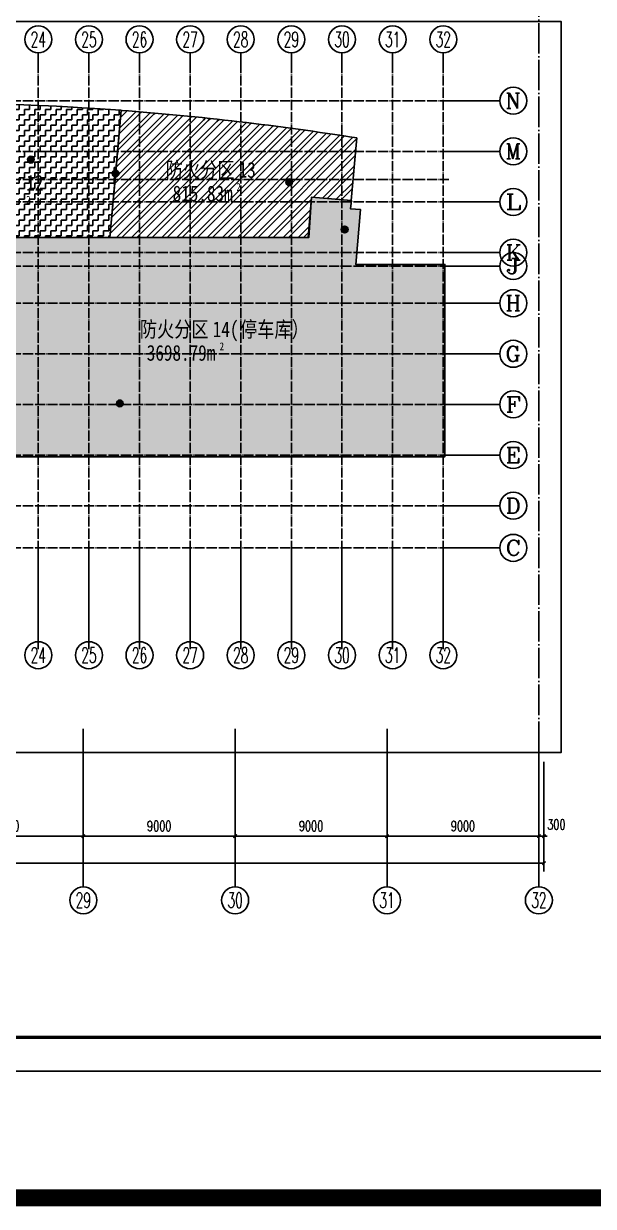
# Model space of a CAD drawing. Extents: x 246015 to 608740, y -108003 to 88400.
# Drawn here: x 522819 to 556582, y -108003 to -37910 of the extents above; entities that cross this region are included whole.
import ezdxf
from ezdxf.enums import TextEntityAlignment as Align

# ---------------------------------------------------------------- set-up
doc = ezdxf.new("R2010")
doc.units = 0
doc.header["$LTSCALE"] = 3000
doc.header["$MEASUREMENT"] = 0
doc.header["$PDMODE"] = 1
doc.linetypes.add('DOTE', pattern=[2.42, 2, -0.2, 0.02, -0.2])
doc.layers.get('0').update_dxf_attribs({"linetype": 'CONTINUOUS'})
doc.layers.get('DEFPOINTS').update_dxf_attribs({"linetype": 'CONTINUOUS'})
for name, color, linetype in [('AXIS', 3, 'CONTINUOUS'), ('AXIS_TEXT', 7, 'CONTINUOUS'), ('dote', 1, 'DOTE'), ('PUB_TITLE', 4, 'CONTINUOUS'), ('stair', 2, 'CONTINUOUS'), ('出口位置', 31, 'CONTINUOUS'), ('防火分区', 31, 'CONTINUOUS')]:
    doc.layers.add(name, color=color, linetype=linetype)
doc.layers.add('红线', color=7, linetype='CONTINUOUS', true_color=0xe0150b)
doc.styles.add('-黑体', font='simhei.ttf', dxfattribs={"width": 0.8})
doc.styles.add('_TCH_AXIS', font='COMPLEX', dxfattribs={"bigfont": 'GBCBIG'})
doc.styles.add('COMPLEX', font='COMPLEX')
doc.styles.add('DIM_FONT', font='simplex.shx', dxfattribs={"width": 0.7, "bigfont": 'hztxt.shx'})
doc.dimstyles.new('DIMN200', dxfattribs={"dimscale": 2, "dimtxt": 300, "dimasz": 100, "dimexe": 250, "dimexo": 300, "dimgap": 150, "dimtad": 1, "dimdec": 0, "dimzin": 0, "dimdsep": 46, "dimtxsty": 'DIM_FONT', "dimblk": 'ARCHTICK', "dimcen": 0.09, "dimclrt": 7, "dimazin": 2, "dimtfac": 1, "dimtdec": 0, "dimtix": 1, "dimtmove": 2, "dimatfit": 3, "dimfxl": 0, "dimtolj": 1, "dimtzin": 0, "dimarcsym": 0})

# ---------------------------------------------------------------- blocks, each defined once
blk = doc.blocks.new('_AXISO')
blk.add_circle((0, 0), 0.5)
at = {"layer": 'AXIS_TEXT', "style": 'COMPLEX', "width": 1.041667}
blk.add_attdef('A', text='', height=0.56, dxfattribs=at).set_placement((-0.25, -0.28), (0.25, -0.28), align=Align.FIT)
blk = doc.blocks.new('fanghuofenqu')
at = {"layer": '出口位置'}
h = blk.add_hatch(color=256, dxfattribs=at)
edge = h.paths.add_edge_path()
edge.add_ellipse((180173, 69021), major_axis=(-600, 0), ratio=1, start_angle=0, end_angle=360)
h = blk.add_hatch(color=256, dxfattribs=at)
edge = h.paths.add_edge_path()
edge.add_ellipse((195247, 66543), major_axis=(600, 1), ratio=1, start_angle=0, end_angle=360)
h = blk.add_hatch(color=256, dxfattribs=at)
edge = h.paths.add_edge_path()
edge.add_ellipse((226097, 65003), major_axis=(600, 1), ratio=1, start_angle=0, end_angle=360)
h = blk.add_hatch(color=256, dxfattribs=at)
edge = h.paths.add_edge_path()
edge.add_ellipse((235977, 56597), major_axis=(-600, 0), ratio=1, start_angle=0, end_angle=360)
h = blk.add_hatch(color=256, dxfattribs=at)
edge = h.paths.add_edge_path()
edge.add_ellipse((196009, 25681), major_axis=(600, 0), ratio=1, start_angle=0, end_angle=360)
at = {"layer": '防火分区'}
h = blk.add_hatch(dxfattribs=at)
h.set_pattern_fill('纤维材料', color=2, scale=500, style=0)
h.set_pattern_definition([(0, (-299853.9, 36960.7), (937.5, 937.5), [937.5, -937.5]), (90, (-298916.4, 36960.7), (-937.5, 937.5), [937.5, -937.5])])
h.paths.add_polyline_path([(148700, 61499), (163827, 61499), (164588, 70199), (167279, 69964), (167548, 73052), (166851, 73113), (167339, 78694), (167276, 79095), (174273, 78931), (176667, 78852), (178930, 78767), (181500, 78658), (183298, 78574), (184731, 78502), (187679, 78342), (189247, 78250), (190500, 78172), (192493, 78043), (195246, 77851), (196220, 77790), (194249, 55199), (168900, 55199), (168900, 52499), (154800, 52499), (154800, 50099), (148700, 50099)])
h = blk.add_hatch(dxfattribs=at)
h.set_pattern_fill('STEEL', color=151, scale=1200, style=0)
h.set_pattern_definition([(45, (-299853.9, 36960.7), (-1347.0384, 1347.0384), []), (45, (-299853.9, 37913.2), (-1347.0384, 1347.0384), [])])
edge = h.paths.add_edge_path()
edge.add_line((195142, 65469), (196218, 77771))
edge.add_arc((159939, -414484), 493590, 80.88745, 85.78494, ccw=False)
edge.add_line((238111, 72876), (237127, 61744))
edge.add_line((237127, 61744), (230104, 62359))
edge.add_line((230104, 62359), (229477, 55193))
edge.add_line((229477, 55193), (194249, 55199))
edge.add_line((194249, 55199), (195142, 65469))
h = blk.add_hatch(dxfattribs=at)
h.set_pattern_fill('CROSS', color=213, scale=500, style=0)
h.set_pattern_definition([(0, (-299853.9, 36960.7), (793.75, 793.75), [396.875, -1190.625]), (90, (-299655.4, 36762.3), (-793.75, 793.75), [396.875, -1190.625])])
h.paths.add_polyline_path([(154800, 34499), (157600, 34499), (157600, 25499), (163500, 25499), (163500, 18872), (163500, 16199), (253800, 16199), (253800, 50399), (237944, 50399), (238797, 60143), (237001, 60300), (237165, 61741), (230104, 62359), (229628, 55199), (168900, 55199), (168900, 52499), (154800, 52499)])
at = {"layer": 'AXIS'}
for p, q in [((181500, 84999), (181500, 87999)), ((190500, 84999), (190500, 87999)), ((199500, 84999), (199500, 87999)), ((208500, 84999), (208500, 87999)), ((217500, 84999), (217500, 87999)), ((226500, 84999), (226500, 87999)), ((235500, 84999), (235500, 87999)), ((244500, 84999), (244500, 87999)), ((253500, 84999), (253500, 87999)), ((254500, 79499), (263549, 79499)), ((254500, 70499), (263549, 70499)), ((254500, 61499), (263549, 61499)), ((254500, 52499), (263549, 52499)), ((254500, 50099), (263549, 50099)), ((254500, 43499), (263549, 43499)), ((254500, 34499), (263549, 34499)), ((254500, 25499), (263549, 25499)), ((254500, 16499), (263549, 16499)), ((254500, 7499), (263549, 7499)), ((181500, 0), (181500, -16685)), ((190500, 0), (190500, -16685)), ((199500, 0), (199500, -16685)), ((208500, 0), (208500, -16685)), ((217500, 0), (217500, -16685)), ((226500, 0), (226500, -16685)), ((235500, 0), (235500, -16685)), ((244500, 0), (244500, -16685)), ((253500, 0), (253500, -16685)), ((254500, -1), (263549, -1))]:
    blk.add_line(p, q, dxfattribs=at)
at = {"layer": 'dote', "ltscale": 0.3}
for p, q in [((181498, -17985, 0), (181498, 84999, 0)), ((190498, -17985, 0), (190498, 84999, 0)), ((199498, -17985, 0), (199498, 84999, 0)), ((208498, -17985, 0), (208498, 84999, 0)), ((217498, -17985, 0), (217498, 84999, 0)), ((226498, -17985, 0), (226498, 84999, 0)), ((235498, -17985, 0), (235498, 84999, 0)), ((244498, -17985, 0), (244498, 84999, 0)), ((253497, -17985, 0), (253497, 84999, 0)), ((-4186, 79499, 0), (254497, 79499, 0)), ((-4186, 70499, 0), (254497, 70499, 0)), ((-4186, 65499, 0), (254497, 65499, 0)), ((-4186, 61499, 0), (254497, 61499, 0)), ((-4186, 52499, 0), (254497, 52499, 0)), ((-4186, 50099, 0), (254497, 50099, 0)), ((-4186, 43500, 0), (254497, 43500, 0)), ((-4186, 34500, 0), (254497, 34500, 0)), ((-4186, 25500, 0), (254497, 25500, 0)), ((-4186, 16500, 0), (254497, 16500, 0)), ((-4186, 7500, 0), (254497, 7500, 0)), ((-4186, 0, 0), (254497, 0, 0))]:
    blk.add_line(p, q, dxfattribs=at)
at = {"layer": '出口位置'}
for centre, major_axis, start_param, end_param in [((180173, 69021, 0), (-600, 0), 3.1420511, 9.4252364), ((195247, 66543, 0), (600, 1), -0.001294, 6.2818913), ((226097, 65003, 0), (600, 1), -0.001294, 6.2818913), ((235977, 56597, 0), (-600, 0), 3.1420511, 9.4252364), ((196009, 25681, 0), (600, 0), -0.0002152, 6.2829701)]:
    blk.add_ellipse(centre, major_axis=major_axis, ratio=1, start_param=start_param, end_param=end_param, dxfattribs=at)
at = {"layer": '防火分区', "elevation": 0}
for points in [[(176667, 78852), (178930, 78767), (181500, 78658), (183298, 78574), (184731, 78502), (187679, 78342), (189247, 78250), (190500, 78172), (192493, 78043), (195246, 77851), (196220, 77790), (194249, 55199), (168900, 55199)], [(154800, 34499), (157600, 34499), (157600, 25499), (157600, 25499), (157600, 25499), (157600, 25499), (163500, 25499), (163500, 18872), (163500, 16199), (253800, 16199), (253800, 50399), (237944, 50399), (238797, 60143), (237001, 60300), (237165, 61741), (230104, 62359), (229628, 55199), (168900, 55199), (168900, 52499), (154800, 52499), (154800, 34499)]]:
    blk.add_lwpolyline(points, dxfattribs=at)
blk.add_lwpolyline([(195142, 65469), (196218, 77771, -0.0213726), (238111, 72876), (237127, 61744), (230104, 62359), (229477, 55193), (194249, 55199), (195142, 65469), (195142, 65469)], format="xyb", close=True, dxfattribs=at)
at = {"layer": 'AXIS'}
ref = blk.add_blockref('_AXISO', (181500, 90399), dxfattribs=dict(at, xscale=4800, yscale=4800, zscale=4800))
ref.add_attrib('A', '24', dxfattribs={"layer": 'AXIS_TEXT', "height": 2715.3, "style": '_TCH_AXIS', "width": 0.583333}).set_placement((180142, 89042), (182858, 89042), align=Align.FIT)
ref = blk.add_blockref('_AXISO', (190500, 90399), dxfattribs=dict(at, xscale=4800, yscale=4800, zscale=4800))
ref.add_attrib('A', '25', dxfattribs={"layer": 'AXIS_TEXT', "height": 2715.3, "style": '_TCH_AXIS', "width": 0.617647}).set_placement((189142, 89042), (191858, 89042), align=Align.FIT)
ref = blk.add_blockref('_AXISO', (199500, 90399), dxfattribs=dict(at, xscale=4800, yscale=4800, zscale=4800))
ref.add_attrib('A', '26', dxfattribs={"layer": 'AXIS_TEXT', "height": 2715.3, "style": '_TCH_AXIS', "width": 0.617647}).set_placement((198142, 89042), (200858, 89042), align=Align.FIT)
ref = blk.add_blockref('_AXISO', (208500, 90399), dxfattribs=dict(at, xscale=4800, yscale=4800, zscale=4800))
ref.add_attrib('A', '27', dxfattribs={"layer": 'AXIS_TEXT', "height": 2715.3, "style": '_TCH_AXIS', "width": 0.617647}).set_placement((207142, 89042), (209858, 89042), align=Align.FIT)
ref = blk.add_blockref('_AXISO', (217500, 90399), dxfattribs=dict(at, xscale=4800, yscale=4800, zscale=4800))
ref.add_attrib('A', '28', dxfattribs={"layer": 'AXIS_TEXT', "height": 2715.3, "style": '_TCH_AXIS', "width": 0.617647}).set_placement((216142, 89042), (218858, 89042), align=Align.FIT)
ref = blk.add_blockref('_AXISO', (226500, 90399), dxfattribs=dict(at, xscale=4800, yscale=4800, zscale=4800))
ref.add_attrib('A', '29', dxfattribs={"layer": 'AXIS_TEXT', "height": 2715.3, "style": '_TCH_AXIS', "width": 0.617647}).set_placement((225142, 89042), (227858, 89042), align=Align.FIT)
ref = blk.add_blockref('_AXISO', (235500, 90399), dxfattribs=dict(at, xscale=4800, yscale=4800, zscale=4800))
ref.add_attrib('A', '30', dxfattribs={"layer": 'AXIS_TEXT', "height": 2715.3, "style": '_TCH_AXIS', "width": 0.636364}).set_placement((234142, 89042), (236858, 89042), align=Align.FIT)
ref = blk.add_blockref('_AXISO', (244500, 90399), dxfattribs=dict(at, xscale=4800, yscale=4800, zscale=4800))
ref.add_attrib('A', '31', dxfattribs={"layer": 'AXIS_TEXT', "height": 2715.3, "style": '_TCH_AXIS', "width": 0.75}).set_placement((243142, 89042), (245858, 89042), align=Align.FIT)
ref = blk.add_blockref('_AXISO', (253500, 90399), dxfattribs=dict(at, xscale=4800, yscale=4800, zscale=4800))
ref.add_attrib('A', '32', dxfattribs={"layer": 'AXIS_TEXT', "height": 2715.3, "style": '_TCH_AXIS', "width": 0.636364}).set_placement((252142, 89042), (254858, 89042), align=Align.FIT)
ref = blk.add_blockref('_AXISO', (265949, 79499), dxfattribs=dict(at, xscale=4800, yscale=4800, zscale=4800))
ref.add_attrib('A', 'N', dxfattribs={"layer": 'AXIS_TEXT', "height": 2715, "style": '_TCH_AXIS', "width": 1.105263}).set_placement((264591, 78142), (267307, 78142), align=Align.FIT)
ref = blk.add_blockref('_AXISO', (265949, 70499), dxfattribs=dict(at, xscale=4800, yscale=4800, zscale=4800))
ref.add_attrib('A', 'M', dxfattribs={"layer": 'AXIS_TEXT', "height": 2715, "style": '_TCH_AXIS'}).set_placement((264591, 69142), (267307, 69142), align=Align.FIT)
ref = blk.add_blockref('_AXISO', (265949, 61499), dxfattribs=dict(at, xscale=4800, yscale=4800, zscale=4800))
ref.add_attrib('A', 'L', dxfattribs={"layer": 'AXIS_TEXT', "height": 2715, "style": '_TCH_AXIS', "width": 1.4}).set_placement((264591, 60142), (267307, 60142), align=Align.FIT)
ref = blk.add_blockref('_AXISO', (265949, 52499), dxfattribs=dict(at, xscale=4800, yscale=4800, zscale=4800))
ref.add_attrib('A', 'K', dxfattribs={"layer": 'AXIS_TEXT', "height": 2715, "style": '_TCH_AXIS', "width": 1.105263}).set_placement((264591, 51142), (267307, 51142), align=Align.FIT)
ref = blk.add_blockref('_AXISO', (265949, 50099), dxfattribs=dict(at, xscale=4800, yscale=4800, zscale=4800))
ref.add_attrib('A', 'J', dxfattribs={"layer": 'AXIS_TEXT', "height": 2715, "style": '_TCH_AXIS', "width": 1.909091}).set_placement((264591, 48742), (267307, 48742), align=Align.FIT)
ref = blk.add_blockref('_AXISO', (265949, 43499), dxfattribs=dict(at, xscale=4800, yscale=4800, zscale=4800))
ref.add_attrib('A', 'H', dxfattribs={"layer": 'AXIS_TEXT', "height": 2715, "style": '_TCH_AXIS', "width": 1.05}).set_placement((264591, 42142), (267307, 42142), align=Align.FIT)
ref = blk.add_blockref('_AXISO', (265949, 34499), dxfattribs=dict(at, xscale=4800, yscale=4800, zscale=4800))
ref.add_attrib('A', 'G', dxfattribs={"layer": 'AXIS_TEXT', "height": 2715, "style": '_TCH_AXIS', "width": 1.166667}).set_placement((264591, 33142), (267307, 33142), align=Align.FIT)
ref = blk.add_blockref('_AXISO', (265949, 25499), dxfattribs=dict(at, xscale=4800, yscale=4800, zscale=4800))
ref.add_attrib('A', 'F', dxfattribs={"layer": 'AXIS_TEXT', "height": 2715, "style": '_TCH_AXIS', "width": 1.3125}).set_placement((264591, 24142), (267307, 24142), align=Align.FIT)
ref = blk.add_blockref('_AXISO', (265949, 16499), dxfattribs=dict(at, xscale=4800, yscale=4800, zscale=4800))
ref.add_attrib('A', 'E', dxfattribs={"layer": 'AXIS_TEXT', "height": 2715, "style": '_TCH_AXIS', "width": 1.3125}).set_placement((264591, 15142), (267307, 15142), align=Align.FIT)
ref = blk.add_blockref('_AXISO', (265949, 7499), dxfattribs=dict(at, xscale=4800, yscale=4800, zscale=4800))
ref.add_attrib('A', 'D', dxfattribs={"layer": 'AXIS_TEXT', "height": 2715, "style": '_TCH_AXIS', "width": 1.235294}).set_placement((264591, 6142), (267307, 6142), align=Align.FIT)
ref = blk.add_blockref('_AXISO', (265949, -1), dxfattribs=dict(at, xscale=4800, yscale=4800, zscale=4800))
ref.add_attrib('A', 'C', dxfattribs={"layer": 'AXIS_TEXT', "height": 2715, "style": '_TCH_AXIS', "width": 1.4}).set_placement((264591, -1358), (267307, -1358), align=Align.FIT)
ref = blk.add_blockref('_AXISO', (181500, -19085), dxfattribs=dict(at, xscale=4800, yscale=4800, zscale=4800))
ref.add_attrib('A', '24', dxfattribs={"layer": 'AXIS_TEXT', "height": 2715.3, "style": '_TCH_AXIS', "width": 0.583333}).set_placement((180142, -20443), (182858, -20443), align=Align.FIT)
ref = blk.add_blockref('_AXISO', (190500, -19085), dxfattribs=dict(at, xscale=4800, yscale=4800, zscale=4800))
ref.add_attrib('A', '25', dxfattribs={"layer": 'AXIS_TEXT', "height": 2715.3, "style": '_TCH_AXIS', "width": 0.617647}).set_placement((189142, -20443), (191858, -20443), align=Align.FIT)
ref = blk.add_blockref('_AXISO', (199500, -19085), dxfattribs=dict(at, xscale=4800, yscale=4800, zscale=4800))
ref.add_attrib('A', '26', dxfattribs={"layer": 'AXIS_TEXT', "height": 2715.3, "style": '_TCH_AXIS', "width": 0.617647}).set_placement((198142, -20443), (200858, -20443), align=Align.FIT)
ref = blk.add_blockref('_AXISO', (208500, -19085), dxfattribs=dict(at, xscale=4800, yscale=4800, zscale=4800))
ref.add_attrib('A', '27', dxfattribs={"layer": 'AXIS_TEXT', "height": 2715.3, "style": '_TCH_AXIS', "width": 0.617647}).set_placement((207142, -20443), (209858, -20443), align=Align.FIT)
ref = blk.add_blockref('_AXISO', (217500, -19085), dxfattribs=dict(at, xscale=4800, yscale=4800, zscale=4800))
ref.add_attrib('A', '28', dxfattribs={"layer": 'AXIS_TEXT', "height": 2715.3, "style": '_TCH_AXIS', "width": 0.617647}).set_placement((216142, -20443), (218858, -20443), align=Align.FIT)
ref = blk.add_blockref('_AXISO', (226500, -19085), dxfattribs=dict(at, xscale=4800, yscale=4800, zscale=4800))
ref.add_attrib('A', '29', dxfattribs={"layer": 'AXIS_TEXT', "height": 2715.3, "style": '_TCH_AXIS', "width": 0.617647}).set_placement((225142, -20443), (227858, -20443), align=Align.FIT)
ref = blk.add_blockref('_AXISO', (235500, -19085), dxfattribs=dict(at, xscale=4800, yscale=4800, zscale=4800))
ref.add_attrib('A', '30', dxfattribs={"layer": 'AXIS_TEXT', "height": 2715.3, "style": '_TCH_AXIS', "width": 0.636364}).set_placement((234142, -20443), (236858, -20443), align=Align.FIT)
ref = blk.add_blockref('_AXISO', (244500, -19085), dxfattribs=dict(at, xscale=4800, yscale=4800, zscale=4800))
ref.add_attrib('A', '31', dxfattribs={"layer": 'AXIS_TEXT', "height": 2715.3, "style": '_TCH_AXIS', "width": 0.75}).set_placement((243142, -20443), (245858, -20443), align=Align.FIT)
ref = blk.add_blockref('_AXISO', (253500, -19085), dxfattribs=dict(at, xscale=4800, yscale=4800, zscale=4800))
ref.add_attrib('A', '32', dxfattribs={"layer": 'AXIS_TEXT', "height": 2715.3, "style": '_TCH_AXIS', "width": 0.636364}).set_placement((252142, -20443), (254858, -20443), align=Align.FIT)
at = {"layer": '防火分区', "color": 7, "style": '-黑体', "width": 0.8}
for s, height, p in [('防火分区', 2800.6, (204158, 65820, 0)), ('13', 2800.6, (217120, 65798, 0)), ('12', 2800.6, (179354, 63517, 0)), ('815.83m', 2800.6, (205388, 61612, 0)), ('2', 1400, (216733, 63467, 0)), ('2', 1400, (179359, 61190, 0)), ('防火分区', 2800.6, (199555, 37487, 0)), ('14(', 2800.6, (212517, 37465, 0)), ('停车库）', 2800.6, (217378, 37457, 0)), ('3698.79m', 2800.6, (200785, 33279, 0)), ('2', 1400, (213751, 35132, 0))]:
    blk.add_text(s, height=height, rotation=359.90268, dxfattribs=at).set_placement(p)
blk = doc.blocks.new('_ARCHTICK')
at = {"color": 0, "linetype": 'ByBlock', "const_width": 0.4}
blk.add_lwpolyline([(-0.5, -0.5), (0.5, 0.5)], dxfattribs=at)
blk = doc.blocks.new('*D1130')
at = {"layer": 'AXIS', "color": 0, "lineweight": -2}
for p, q in [((517354, -81661), (517354, -86561)), ((526354, -81661), (526354, -86561)), ((517354, -86061), (526354, -86061))]:
    blk.add_line(p, q, dxfattribs=at)
at = {"layer": 'DEFPOINTS', "color": 0}
for p in [(517354, -81061), (526354, -81061), (526354, -86061)]:
    blk.add_point(p, dxfattribs=at)
at = {"layer": 'AXIS', "color": 0, "lineweight": -2, "xscale": 200, "yscale": 200, "zscale": 200, "rotation": 180}
blk.add_blockref('_ARCHTICK', (517354, -86061), dxfattribs=at)
at = {"layer": 'AXIS', "color": 0, "lineweight": -2, "xscale": 200, "yscale": 200, "zscale": 200}
blk.add_blockref('_ARCHTICK', (526354, -86061), dxfattribs=at)
at = {"layer": 'AXIS', "color": 7, "insert": (521854, -85461), "char_height": 600, "attachment_point": 5, "style": 'DIM_FONT'}
blk.add_mtext('\\A1;9000', dxfattribs=at)
blk = doc.blocks.new('*D1131')
at = {"layer": 'AXIS', "color": 0, "lineweight": -2}
for p, q in [((526354, -81661), (526354, -86561)), ((535354, -81661), (535354, -86561)), ((526354, -86061), (535354, -86061))]:
    blk.add_line(p, q, dxfattribs=at)
at = {"layer": 'DEFPOINTS', "color": 0}
for p in [(526354, -81061), (535354, -81061), (535354, -86061)]:
    blk.add_point(p, dxfattribs=at)
at = {"layer": 'AXIS', "color": 0, "lineweight": -2, "xscale": 200, "yscale": 200, "zscale": 200, "rotation": 180}
blk.add_blockref('_ARCHTICK', (526354, -86061), dxfattribs=at)
at = {"layer": 'AXIS', "color": 0, "lineweight": -2, "xscale": 200, "yscale": 200, "zscale": 200}
blk.add_blockref('_ARCHTICK', (535354, -86061), dxfattribs=at)
at = {"layer": 'AXIS', "color": 7, "insert": (530854, -85461), "char_height": 600, "attachment_point": 5, "style": 'DIM_FONT'}
blk.add_mtext('\\A1;9000', dxfattribs=at)
blk = doc.blocks.new('*D1132')
at = {"layer": 'AXIS', "color": 0, "lineweight": -2}
for p, q in [((535354, -81661), (535354, -86561)), ((544354, -81661), (544354, -86561)), ((535354, -86061), (544354, -86061))]:
    blk.add_line(p, q, dxfattribs=at)
at = {"layer": 'DEFPOINTS', "color": 0}
for p in [(535354, -81061), (544354, -81061), (544354, -86061)]:
    blk.add_point(p, dxfattribs=at)
at = {"layer": 'AXIS', "color": 0, "lineweight": -2, "xscale": 200, "yscale": 200, "zscale": 200, "rotation": 180}
blk.add_blockref('_ARCHTICK', (535354, -86061), dxfattribs=at)
at = {"layer": 'AXIS', "color": 0, "lineweight": -2, "xscale": 200, "yscale": 200, "zscale": 200}
blk.add_blockref('_ARCHTICK', (544354, -86061), dxfattribs=at)
at = {"layer": 'AXIS', "color": 7, "insert": (539854, -85461), "char_height": 600, "attachment_point": 5, "style": 'DIM_FONT'}
blk.add_mtext('\\A1;9000', dxfattribs=at)
blk = doc.blocks.new('*D1133')
at = {"layer": 'AXIS', "color": 0, "lineweight": -2}
for p, q in [((544354, -81661), (544354, -86561)), ((553354, -81661), (553354, -86561)), ((544354, -86061), (553354, -86061))]:
    blk.add_line(p, q, dxfattribs=at)
at = {"layer": 'DEFPOINTS', "color": 0}
for p in [(544354, -81061), (553354, -81061), (553354, -86061)]:
    blk.add_point(p, dxfattribs=at)
at = {"layer": 'AXIS', "color": 0, "lineweight": -2, "xscale": 200, "yscale": 200, "zscale": 200, "rotation": 180}
blk.add_blockref('_ARCHTICK', (544354, -86061), dxfattribs=at)
at = {"layer": 'AXIS', "color": 0, "lineweight": -2, "xscale": 200, "yscale": 200, "zscale": 200}
blk.add_blockref('_ARCHTICK', (553354, -86061), dxfattribs=at)
at = {"layer": 'AXIS', "color": 7, "insert": (548854, -85461), "char_height": 600, "attachment_point": 5, "style": 'DIM_FONT'}
blk.add_mtext('\\A1;9000', dxfattribs=at)
blk = doc.blocks.new('*D1134')
at = {"layer": 'AXIS', "color": 0, "lineweight": -2}
for p, q in [((553354, -81661), (553354, -86561)), ((553654, -81661), (553654, -86561)), ((553354, -86061), (553154, -86061)), ((553354, -86061), (553654, -86061)), ((553654, -86061), (553854, -86061))]:
    blk.add_line(p, q, dxfattribs=at)
at = {"layer": 'DEFPOINTS', "color": 0}
for p in [(553354, -81061), (553654, -81061), (553654, -86061)]:
    blk.add_point(p, dxfattribs=at)
at = {"layer": 'AXIS', "color": 0, "lineweight": -2, "xscale": 200, "yscale": 200, "zscale": 200}
blk.add_blockref('_ARCHTICK', (553354, -86061), dxfattribs=at)
at = {"layer": 'AXIS', "color": 0, "lineweight": -2, "xscale": 200, "yscale": 200, "zscale": 200, "rotation": 180}
blk.add_blockref('_ARCHTICK', (553654, -86061), dxfattribs=at)
at = {"layer": 'AXIS', "color": 7, "insert": (554394, -85371), "char_height": 600, "attachment_point": 5, "style": 'DIM_FONT'}
blk.add_mtext('\\A1;300', dxfattribs=at)
blk = doc.blocks.new('*D1135')
at = {"layer": 'AXIS', "color": 0, "lineweight": -2}
for p, q in [((299554, -82261), (299554, -88161)), ((553654, -82261), (553654, -88161)), ((299554, -87661), (553654, -87661))]:
    blk.add_line(p, q, dxfattribs=at)
at = {"layer": 'DEFPOINTS', "color": 0}
for p in [(299554, -81661), (553654, -81661), (553654, -87661)]:
    blk.add_point(p, dxfattribs=at)
at = {"layer": 'AXIS', "color": 0, "lineweight": -2, "xscale": 200, "yscale": 200, "zscale": 200, "rotation": 180}
blk.add_blockref('_ARCHTICK', (299554, -87661), dxfattribs=at)
at = {"layer": 'AXIS', "color": 0, "lineweight": -2, "xscale": 200, "yscale": 200, "zscale": 200}
blk.add_blockref('_ARCHTICK', (553654, -87661), dxfattribs=at)
at = {"layer": 'AXIS', "color": 7, "insert": (426604, -87061), "char_height": 600, "attachment_point": 5, "style": 'DIM_FONT'}
blk.add_mtext('\\A1;254100', dxfattribs=at)

msp = doc.modelspace()

# ---------------------------------------------------------------- linework, layer by layer
at = {"layer": 'AXIS'}
for p, q in [((526353.9, -81061.4), (526353.9, -89061.4)), ((535353.9, -81061.4), (535353.9, -89061.4)), ((544353.9, -81061.4), (544353.9, -89061.4)), ((553353.9, -81061.4), (553353.9, -89061.4))]:
    msp.add_line(p, q, dxfattribs=at)
at = {"layer": 'dote', "ltscale": 0.3}
for p, q in [((553353.9, -81061.4), (553353.9, 53538.6)), ((526353.9, -81061.4), (526353.9, -79707.9)), ((535353.9, -81061.4), (535353.9, -79707.9)), ((544353.9, -81061.4), (544353.9, -79707.9))]:
    msp.add_line(p, q, dxfattribs=at)
at = {"layer": 'PUB_TITLE'}
msp.add_lwpolyline([(280723.8, -99985.8), (280723.8, 68214.2), (577973.8, 68214.2), (577973.8, -99985.8)], close=True, dxfattribs=at)
at = {"layer": 'PUB_TITLE', "const_width": 200}
msp.add_lwpolyline([(285723.8, -97985.8), (575973.8, -97985.8), (575973.8, 66214.2), (285723.8, 66214.2)], close=True, dxfattribs=at)
at = {"layer": 'stair', "const_width": 1000}
msp.add_lwpolyline([(246515, 87899.5), (608240.1, 87899.5), (608240.1, -107502.7), (246515, -107502.7)], close=True, dxfattribs=at)
at = {"layer": '出口位置'}
msp.add_lwpolyline([(458054.2, -37775.7), (554666.6, -37775.7), (554666.6, -81110), (458054.2, -81110)], close=True, dxfattribs=at)
at = {"layer": '红线', "linetype": 'DOTE'}
msp.add_lwpolyline([(321625.8, 41313.5), (283782, 20451.8), (327022.4, -69761.6, -0.1186699), (571935, -34205), (582107, -28597.6), (543576.1, 41298.8, 0.0913964), (321625.8, 41313.5)], format="xyb", dxfattribs=at)
at = {"layer": '红线', "color": 31, "linetype": 'DOTE', "ltscale": 0.5}
msp.add_lwpolyline([(321625.8, 41313.5), (283782, 20451.8), (327022.4, -69761.6, -0.1186699), (571935, -34205), (582107, -28597.6), (543576.1, 41298.8, 0.0913964), (321625.8, 41313.5)], format="xyb", dxfattribs=at)

# ---------------------------------------------------------------- block references
at = {"layer": 'AXIS'}
ref = msp.add_blockref('_AXISO', (526353.9, -89861.4), dxfattribs=dict(at, xscale=1600, yscale=1600, zscale=1600))
ref.add_attrib('A', '29', dxfattribs={"layer": 'AXIS_TEXT', "height": 905.1, "style": '_TCH_AXIS', "width": 0.617647}).set_placement((525901.3, -90313.9), (526806.4, -90313.9), align=Align.FIT)
ref = msp.add_blockref('_AXISO', (535353.9, -89861.4), dxfattribs=dict(at, xscale=1600, yscale=1600, zscale=1600))
ref.add_attrib('A', '30', dxfattribs={"layer": 'AXIS_TEXT', "height": 905.1, "style": '_TCH_AXIS', "width": 0.636364}).set_placement((534901.3, -90313.9), (535806.4, -90313.9), align=Align.FIT)
ref = msp.add_blockref('_AXISO', (544353.9, -89861.4), dxfattribs=dict(at, xscale=1600, yscale=1600, zscale=1600))
ref.add_attrib('A', '31', dxfattribs={"layer": 'AXIS_TEXT', "height": 905.1, "style": '_TCH_AXIS', "width": 0.75}).set_placement((543901.3, -90313.9), (544806.4, -90313.9), align=Align.FIT)
ref = msp.add_blockref('_AXISO', (553353.9, -89861.4), dxfattribs=dict(at, xscale=1600, yscale=1600, zscale=1600))
ref.add_attrib('A', '32', dxfattribs={"layer": 'AXIS_TEXT', "height": 905.1, "style": '_TCH_AXIS', "width": 0.636364}).set_placement((552901.3, -90313.9), (553806.4, -90313.9), align=Align.FIT)
at = {"layer": '防火分区', "xscale": 0.3333333330228925, "yscale": 0.3333333330010646, "zscale": 0.333333333}
msp.add_blockref('fanghuofenqu', (463186, -68976.5, 0), dxfattribs=at)

# ---------------------------------------------------------------- dimensions: what is measured, and where the dimension line sits
at = {"layer": 'AXIS'}
for p1, p2, distance, picture, middle in [((517353.9, -81061.4), (526353.9, -81061.4), -5000, '*D1130', (521853.9, -85461.4)), ((526353.9, -81061.4), (535353.9, -81061.4), -5000, '*D1131', (530853.9, -85461.4)), ((535353.9, -81061.4), (544353.9, -81061.4), -5000, '*D1132', (539853.9, -85461.4)), ((544353.9, -81061.4), (553353.9, -81061.4), -5000, '*D1133', (548853.9, -85461.4)), ((299553.9, -81661.4), (553653.9, -81661.4), -6000, '*D1135', (426603.9, -87061.4))]:
    dim = msp.add_aligned_dim(p1=p1, p2=p2, distance=distance, dimstyle='DIMN200', dxfattribs=at)
    dim.commit()
    dim.dimension.update_dxf_attribs({"geometry": picture, "text_midpoint": middle})
dim = msp.add_linear_dim(base=(553653.9, -86061.4), p1=(553353.9, -81061.4), p2=(553653.9, -81061.4), angle=0, dimstyle='DIMN200', dxfattribs=at)
dim.commit()
dim.dimension.update_dxf_attribs({"geometry": '*D1134', "text_midpoint": (554393.9, -85371.4), "dimtype": 129})

doc.saveas('drawing.dxf')
